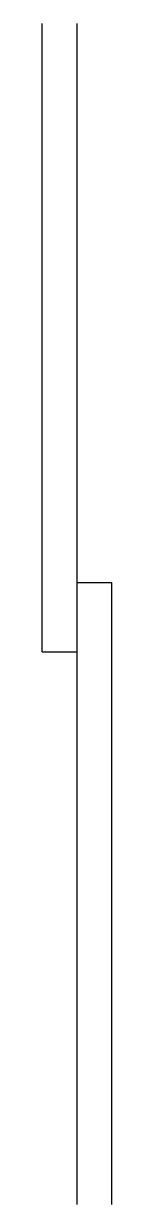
# Model space of a CAD drawing. Header units: millimetres. Extents: x 2959 to 2969, y -2 to 168.
import ezdxf

# ---------------------------------------------------------------- set-up
doc = ezdxf.new("R2010")
doc.units = ezdxf.units.MM

msp = doc.modelspace()

# ---------------------------------------------------------------- linework, layer by layer
for p, q in [((2959.33, 77.45), (2959.33, 167.92)), ((2964.33, -2.08), (2964.33, 167.92)), ((2964.33, 87.45), (2969.33, 87.45)), ((2969.33, -2.08), (2969.33, 87.45)), ((2959.33, 77.45), (2964.33, 77.45))]:
    msp.add_line(p, q)

doc.saveas('drawing.dxf')
